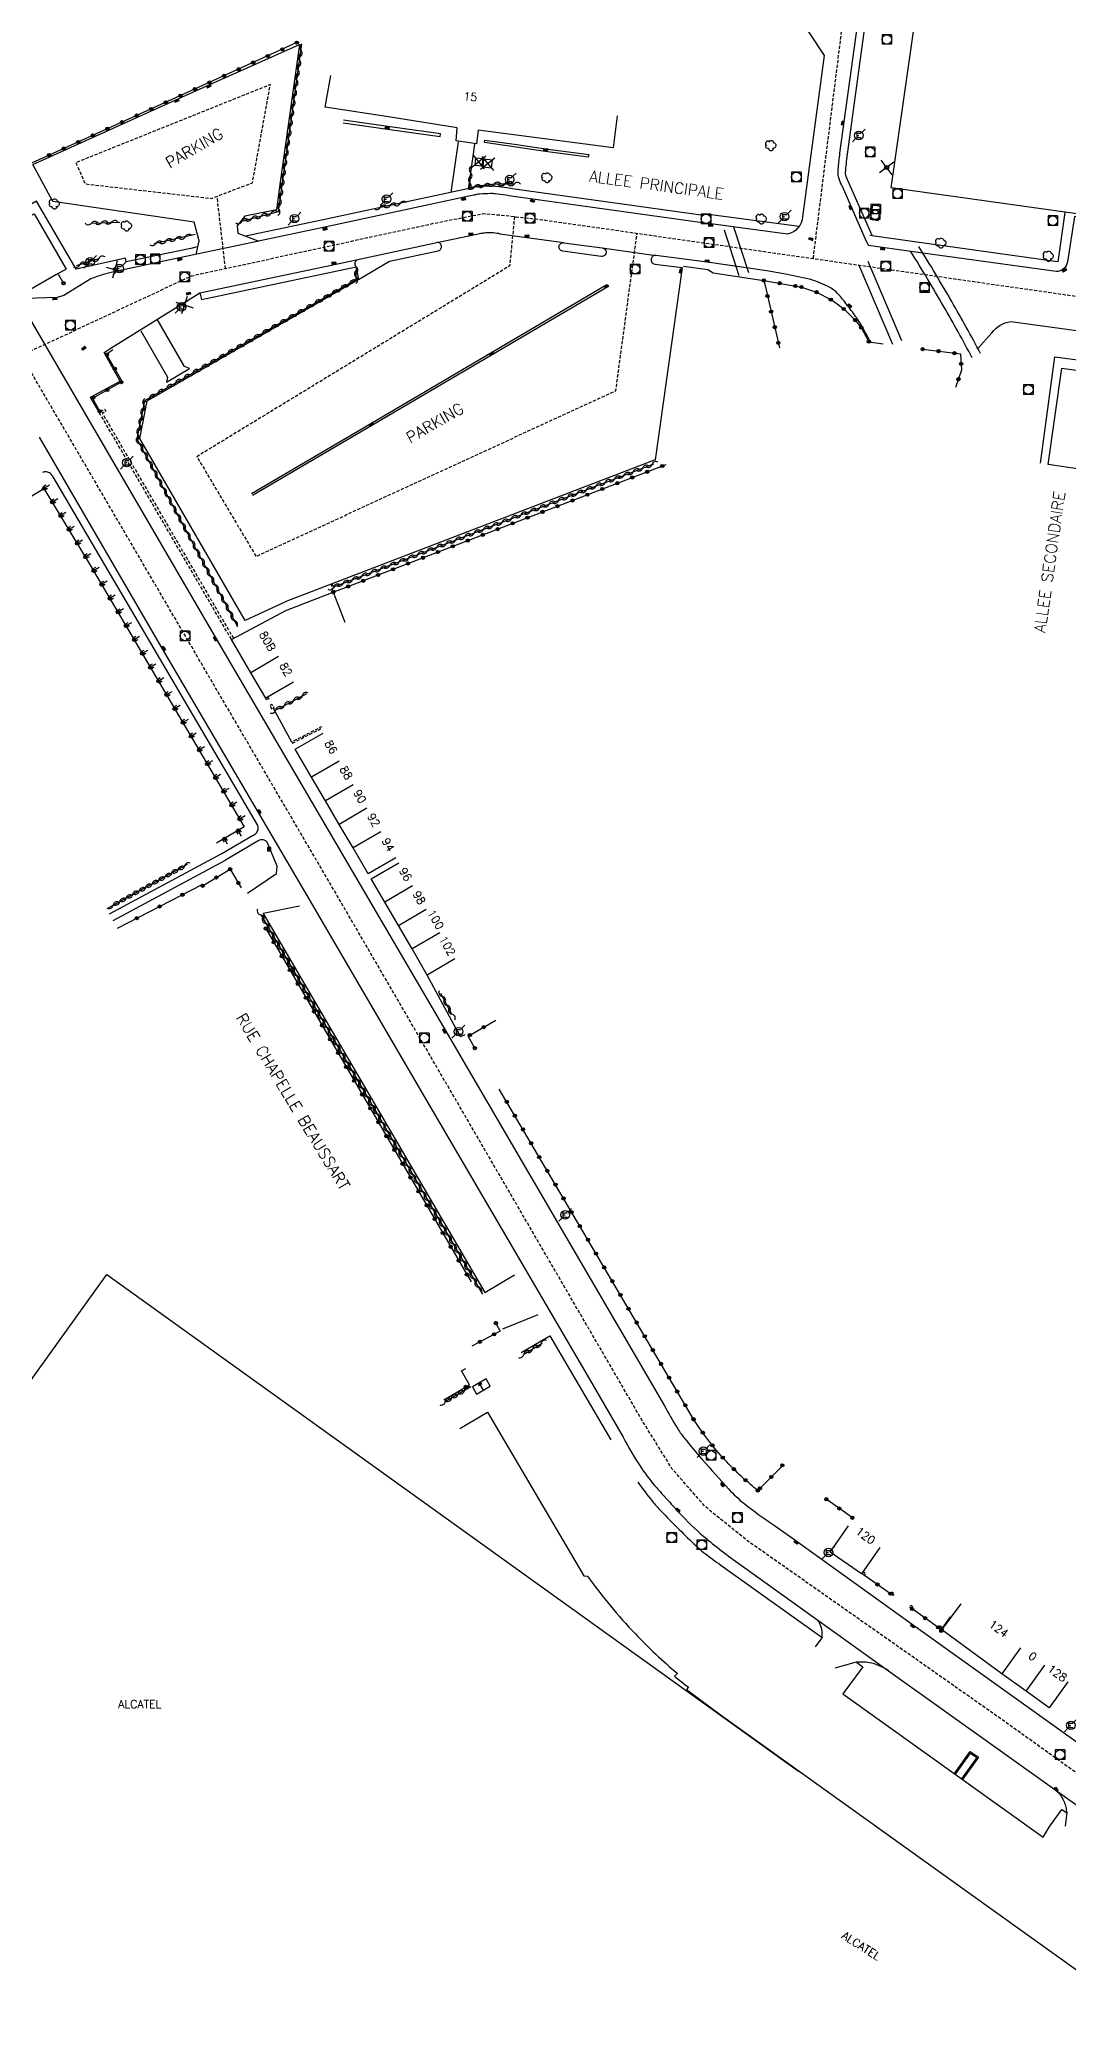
# Model space of a CAD drawing. Header units: millimetres. Extents: x 153000 to 154000, y 121000 to 121988.
# Drawn here: x 153346.4 to 153507.1, y 121241.6 to 121549 of the extents above; entities that cross this region are included whole.
import ezdxf
from ezdxf.enums import TextEntityAlignment as Align

# ---------------------------------------------------------------- set-up
doc = ezdxf.new("R2010")
doc.units = ezdxf.units.MM
doc.linetypes.add('DASHED', pattern=[0.75, 0.5, -0.25])
doc.layers.get('0').update_dxf_attribs({"linetype": 'CONTINUOUS'})
for name, color, linetype in [('W0001', 6, 'DASHED'), ('W0008', 7, 'CONTINUOUS'), ('W0017', 7, 'CONTINUOUS'), ('W0100', 7, 'CONTINUOUS'), ('W0112', 1, 'DASHED'), ('W0211', 2, 'CONTINUOUS'), ('W0300', 7, 'CONTINUOUS'), ('W0310', 3, 'CONTINUOUS'), ('W0322', 7, 'CONTINUOUS'), ('W0330', 7, 'CONTINUOUS'), ('W0400', 7, 'CONTINUOUS'), ('W0420', 7, 'CONTINUOUS'), ('W0471', 7, 'CONTINUOUS'), ('W0700', 7, 'CONTINUOUS'), ('W0984', 7, 'CONTINUOUS'), ('W0989', 7, 'CONTINUOUS'), ('W0991', 7, 'CONTINUOUS'), ('W1102', 7, 'CONTINUOUS')]:
    doc.layers.add(name, color=color, linetype=linetype)
doc.styles.get("Standard").update_dxf_attribs({"font": 'romans.shx', "width": 0.85})

# ---------------------------------------------------------------- blocks, each defined once
blk = doc.blocks.new('t322o')
at = {"color": 0, "linetype": 'Continuous'}
for radius in [0.25, 0.15]:
    blk.add_circle((0, 0), radius, dxfattribs=at)
blk = doc.blocks.new('t310o')
at = {"color": 0, "linetype": 'Continuous'}
for centre, start, end in [((-0.5, 0.38), 216.8699, 323.1304), ((0.5, -0.37), 36.8699, 143.1303)]:
    blk.add_arc(centre, 0.625, start, end, dxfattribs=at)
blk = doc.blocks.new('T471')
for p, q in [((-0.333334, 0.333334), (-0.333334, -0.333334)), ((-0.333334, 0.333334), (0.333334, 0.333334)), ((-0.333334, 0), (0, 0)), ((0.500001, 0.500001), (1.000002, 1.000002)), ((-0.500001, -0.500001), (-1.000002, -1.000002)), ((-0.333334, -0.333334), (0.333334, -0.333334))]:
    blk.add_line(p, q)
blk.add_ellipse((0, 0), major_axis=(0.471405, 0.471405), ratio=1, start_param=5.4977871438, end_param=11.780972451)
blk = doc.blocks.new('T300')
for p, q in [((-0.8, 0.51), (-0.86, 0.34)), ((-0.86, 0.34), (-0.86, 0.17)), ((-0.86, 0.17), (-0.74, 0.06)), ((-0.69, 0.63), (-0.8, 0.51)), ((-0.8, -0.06), (-0.74, 0.06)), ((-0.74, 0.06), (-0.69, 0.11)), ((-0.57, 0.69), (-0.69, 0.63)), ((-0.46, 0.69), (-0.57, 0.69)), ((-0.29, 0.63), (-0.46, 0.69)), ((-0.29, 0.63), (-0.17, 0.74)), ((-0.23, 0.57), (-0.29, 0.63)), ((-0.17, 0.74), (-0.06, 0.8)), ((-0.06, 0.8), (0.06, 0.8)), ((0.06, 0.8), (0.23, 0.74)), ((0.23, 0.74), (0.34, 0.63)), ((0.34, 0.63), (0.4, 0.51)), ((0.46, 0.46), (0.34, 0.46)), ((0.4, 0.51), (0.4, 0.46)), ((0.57, 0.4), (0.46, 0.46)), ((0.57, 0.4), (0.69, 0.29)), ((0.69, 0.29), (0.74, 0.17)), ((0.74, 0.06), (0.69, -0.17)), ((0.74, 0.17), (0.74, 0.06)), ((-0.8, -0.17), (-0.8, -0.06)), ((-0.8, -0.23), (-0.8, -0.17)), ((-0.74, -0.34), (-0.8, -0.23)), ((-0.69, -0.4), (-0.74, -0.34)), ((-0.51, -0.46), (-0.69, -0.4)), ((-0.4, -0.46), (-0.51, -0.46)), ((-0.4, -0.46), (-0.34, -0.46)), ((-0.34, -0.46), (-0.34, -0.4)), ((-0.34, -0.51), (-0.34, -0.46)), ((-0.29, -0.63), (-0.34, -0.51)), ((-0.17, -0.74), (-0.29, -0.63)), ((-0.06, -0.8), (-0.17, -0.74)), ((0.06, -0.8), (-0.06, -0.8)), ((0.17, -0.74), (0.06, -0.8)), ((0.23, -0.69), (0.17, -0.74)), ((0.29, -0.46), (0.23, -0.46)), ((0.29, -0.63), (0.23, -0.69)), ((0.46, -0.4), (0.29, -0.46)), ((0.34, -0.51), (0.29, -0.63)), ((0.34, -0.51), (0.34, -0.46)), ((0.57, -0.34), (0.46, -0.4)), ((0.63, -0.29), (0.57, -0.34)), ((0.69, -0.17), (0.63, -0.29))]:
    blk.add_line(p, q)
blk = doc.blocks.new('T420')
for p, q in [((0.75, 0.75), (-0.75, 0.75)), ((-0.75, 0.75), (-0.75, -0.75)), ((0.75, 0.75), (0.75, -0.75)), ((0.75, -0.75), (-0.75, -0.75))]:
    blk.add_line(p, q)
blk.add_ellipse((0, 0), major_axis=(-0.53, 0.53), ratio=1, start_param=3.926991, end_param=10.210176)
blk = doc.blocks.new('t330o')
at = {"color": 0, "linetype": 'Continuous'}
for p, q in [((0.25, -0.25), (-0.25, 0.25)), ((-0.25, -0.25), (0.25, 0.25)), ((-0.25, 0.25), (-0.25, -0.25)), ((0.25, 0.25), (-0.25, 0.25)), ((0.25, -0.25), (0.25, 0.25)), ((-0.25, -0.25), (0.25, -0.25)), ((-0.25, -0.25), (-0.25, -0.25))]:
    blk.add_line(p, q, dxfattribs=at)
blk = doc.blocks.new('T400')
for p, q in [((-0.15, 0.3), (0.15, 0.3)), ((-0.15, -0.25), (-0.15, 0.3)), ((-0.15, 0.15), (0.15, 0.15)), ((-0.15, 0), (0.15, 0)), ((0.15, 0.3), (0.15, -0.25)), ((-0.15, -0.15), (0.15, -0.15)), ((-0.15, -0.25), (-0.15, -0.3)), ((-0.15, -0.3), (0.15, -0.3)), ((0.15, -0.3), (0.15, -0.25))]:
    blk.add_line(p, q)
blk = doc.blocks.new('t991o')
at = {"color": 0, "linetype": 'Continuous'}
for p, q in [((-1, 1), (1, -1)), ((-1, -1), (1, 1))]:
    blk.add_line(p, q, dxfattribs=at)
blk = doc.blocks.new('t211o')
at = {"color": 0, "linetype": 'Continuous'}
for p, q in [((-0.29, 0.5), (-0.29, 0)), ((0, 1), (0, 0)), ((0.29, 0.5), (0.29, 0))]:
    blk.add_line(p, q, dxfattribs=at)

msp = doc.modelspace()

# ---------------------------------------------------------------- linework, layer by layer
at = {"layer": 'W0001', "flags": 128}
for points in [[(153467.22, 121514.75), (153473.18, 121562.53), (153480.4, 121611.91)], [(153812.9, 121164.01), (153763.7, 121174.53), (153700.06, 121187.91), (153670.99, 121194.55), (153652.34, 121199.36), (153628.05, 121207.27), (153607.13, 121215.36), (153587.25, 121225.28), (153567.5, 121236.37), (153548.93, 121249.08), (153495.98, 121286.98), (153456.96, 121314.41), (153450.35, 121319.76), (153445.21, 121325.64), (153440.72, 121332.85), (153392.46, 121415.94), (153342.32, 121501.73), (153334.81, 121513.8), (153328.32, 121524.57), (153320.88, 121532.78), (153312.24, 121539.92), (153299.86, 121547.35), (153289.5, 121551.76), (153278.56, 121554.93), (153245.38, 121560.12), (153199.29, 121566.83), (153173.86, 121570.64)], [(153375.44, 121513.18), (153374.14, 121524.48)], [(153343.56, 121499.61), (153370.12, 121512.03), (153407.94, 121520.25), (153415.69, 121521.77), (153418.47, 121521.54), (153424.92, 121520.81), (153509.39, 121508.7), (153548.34, 121503.05), (153701.63, 121481.56), (153722.9, 121478.71), (153730.2, 121476.81), (153740.67, 121475.22), (153747.34, 121473.95), (153769.25, 121471.1), (153825.38, 121463.46), (153837.44, 121464.41), (153949.5, 121448.24), (153990.95, 121441.82), (154000, 121440.72)], [(153420.56, 121521.31), (153419.81, 121513.59), (153370.98, 121483.79), (153380.21, 121468.22), (153436.39, 121494.1), (153439.71, 121518.69)]]:
    msp.add_lwpolyline(points, dxfattribs=at)
msp.add_lwpolyline([(153352.09, 121529.72), (153353.54, 121526.41), (153373.26, 121524.14), (153379.66, 121526.59), (153382.45, 121541.92)], close=True, dxfattribs=at)
at = {"layer": 'W0008', "flags": 128}
for points in [[(153404.76, 121619.29), (153427, 121616.35), (153443.95, 121614), (153474.65, 121609.81, -0.350724), (153477.11, 121605.56), (153472.67, 121573.44), (153467.27, 121574.16), (153464.35, 121553.39), (153468.94, 121546.48), (153465.54, 121521.28, -0.335826), (153463.2, 121518.55), (153451.24, 121520.18), (153449.91, 121520.33), (153420.05, 121524.49), (153419.19, 121524.63, 0.014318), (153417.53, 121524.86, 0.033342), (153416.81, 121524.89, 0.007148), (153415.15, 121524.82, 0.02452), (153414.67, 121524.77, 0.063698), (153414.46, 121524.71, -0.04888), (153414.19, 121524.63), (153390.97, 121519.66), (153380.61, 121517.46)], [(153508.5, 121521.23), (153507.98, 121521.29), (153506.89, 121514.24, -0.37671), (153505.15, 121512.7), (153482.44, 121515.85), (153475.85, 121516.77), (153475.34, 121517.87), (153471.78, 121525.99), (153471.63, 121526.29, -0.049713), (153471.16, 121527.52, -0.085737), (153471.09, 121528.29, -0.002803), (153471.21, 121529.63, -0.004164), (153471.3, 121530.54, -0.003522), (153471.34, 121530.85, -0.003201), (153471.38, 121531.19), (153474.52, 121554.19, -0.442718), (153477.87, 121556.01), (153482.95, 121555.25)], [(153370.85, 121515.39), (153371.31, 121517.5), (153370.58, 121520.41), (153348.48, 121523.63), (153345.36, 121529.42), (153372.55, 121541.7), (153386.98, 121548.2), (153383.94, 121526.33), (153383.4, 121522.33), (153378.45, 121521.37), (153377.25, 121519.83), (153377.39, 121518.69), (153380.64, 121517.44), (153368.29, 121514.85), (153358.02, 121512.67, 0.009454), (153357.17, 121512.47, 0.009454), (153356.34, 121512.24, 0.010963), (153355.38, 121511.93, 0.010963), (153354.44, 121511.57), (153350.21, 121508.97), (153349.19, 121508.68), (153344.26, 121508.48), (153343.06, 121508.43)], [(153476.09, 121501.75, 0.017338), (153474.93, 121503.99, 0.02504), (153474, 121505.46, 0.010446), (153472.63, 121507.32, 0.011154), (153471.28, 121509, 0.091768), (153469.8, 121510.22, 0.054682), (153466.85, 121511.45), (153462.89, 121512.28), (153459.99, 121512.83), (153450.63, 121514.18), (153442.64, 121515.24, 0.18405), (153442.16, 121515.1, 0.18405), (153441.9, 121514.68, 0.205069), (153442.02, 121514.15, 0.205069), (153442.48, 121513.86), (153446.76, 121513.37), (153442.52, 121483.29), (153385.02, 121461.21), (153384.13, 121460.81), (153378.52, 121458.2), (153362.05, 121486.61), (153363.2, 121492.49), (153396.19, 121511.49), (153401.05, 121514.34), (153408.66, 121515.95, 0.203742), (153409.08, 121516.24, 0.203742), (153409.17, 121516.73, 0.190932), (153408.9, 121517.13, 0.190932), (153408.43, 121517.23), (153414.71, 121518.55, -0.028337), (153415.5, 121518.73, -0.028337), (153416.31, 121518.81, -0.034586), (153417.3, 121518.79, -0.034586), (153418.29, 121518.63), (153428.26, 121517.23)], [(153434.29, 121516.4, -1.024563), (153434.1, 121515.08), (153428.09, 121515.91, -0.201527), (153427.65, 121516.17, -0.201527), (153427.52, 121516.67, -0.19876), (153427.79, 121517.1, -0.19876), (153428.28, 121517.22), (153434.27, 121516.4), (153442.64, 121515.24)], [(153342.54, 121509.32), (153374.01, 121455.35), (153408.97, 121395.53), (153443.99, 121335.49, 0.014352), (153445.95, 121332.09, 0.030501), (153447.01, 121330.57, 0.010526), (153449.87, 121327.13, 0.007541), (153454.03, 121322.48, 0.03936), (153456.39, 121320.28, 0.02152), (153461.16, 121316.83), (153463.97, 121314.82), (153482.49, 121301.5), (153509.74, 121282.01), (153527.91, 121268.95), (153549.34, 121253.7, 0.008294), (153558.23, 121247.32, 0.013175), (153564, 121243.54, 0.000241), (153572.83, 121238.09, 0.003957)], [(153492.96, 121500.75), (153495.11, 121503.16, -0.192255), (153498.05, 121504.91), (153513.27, 121502.81), (153516.43, 121502.44), (153523.26, 121501.53), (153523.42, 121502.68), (153526.4, 121502.32), (153525.73, 121497.52), (153526.24, 121496.85), (153534.54, 121495.75), (153530.19, 121464.64), (153528.57, 121464.88), (153523.63, 121465.62)], [(153346.36, 121486.82), (153365.58, 121453.79), (153388.16, 121415.25), (153407.33, 121382.34), (153431.93, 121340.3), (153437.52, 121330.61, 0.023987), (153440.4, 121325.78, 0.034718), (153442.77, 121322.69, 0.0025), (153444.3, 121320.99, 0.001924), (153446.29, 121318.8, 0.030916), (153450.13, 121315.1, 0.023116), (153455.78, 121310.74), (153467.92, 121302.05), (153478.95, 121294.13), (153505.27, 121275.3), (153513.6, 121269.36), (153538.72, 121251.26, 0.006256), (153549.84, 121243.36, 0.010214), (153556.81, 121238.75, 0.000399)]]:
    msp.add_lwpolyline(points, format="xyb", dxfattribs=at)
for points in [[(153393.8, 121535.93), (153400.73, 121534.97), (153408.97, 121533.82), (153409.03, 121534.22), (153400.79, 121535.37), (153393.86, 121536.34)], [(153355.72, 121490.72), (153354.38, 121493.07), (153359, 121495.57), (153356.5, 121500.08), (153357.7, 121500.84), (153371.46, 121509.41), (153392.49, 121513.82), (153408.43, 121517.23)], [(153379.51, 121478.06), (153398.14, 121488.99), (153435, 121510.67)], [(153379.67, 121477.79), (153398.3, 121488.72), (153435.16, 121510.4)], [(153357.34, 121412.37), (153374.88, 121421.8), (153374.88, 121421.8)], [(153357.92, 121411.31), (153375.43, 121420.78), (153375.43, 121420.78)], [(153489.25, 121278.05), (153491.73, 121281.52), (153493.01, 121280.62), (153490.52, 121277.14)], [(153489.41, 121277.94), (153491.78, 121281.25), (153492.73, 121280.58), (153490.36, 121277.26)]]:
    msp.add_lwpolyline(points, dxfattribs=at)
msp.add_lwpolyline([(153425.36, 121531.49), (153420.85, 121532.14), (153415.9, 121532.86), (153415.96, 121533.25), (153420.91, 121532.54), (153425.41, 121531.88), (153432.15, 121530.98), (153432.09, 121530.59)], close=True, dxfattribs=at)
at = {"layer": 'W0017', "flags": 128}
for points in [[(153476.42, 121518.34), (153472.84, 121526.48), (153472.68, 121526.81, -0.049713), (153472.3, 121527.83, -0.085737), (153472.26, 121528.2, -0.002803), (153472.38, 121529.53, -0.004164), (153472.47, 121530.41, -0.003522), (153472.5, 121530.71, -0.003201), (153472.54, 121531.03), (153475.94, 121555.91)], [(153450.07, 121521.49), (153420.23, 121525.65), (153419.39, 121525.79, 0.014318), (153417.66, 121526.02, 0.033342), (153416.79, 121526.06, 0.007148), (153415.09, 121525.99, 0.02452), (153414.49, 121525.93, 0.063698), (153414, 121525.79, -0.04888), (153413.94, 121525.77), (153390.72, 121520.81), (153378.58, 121518.23)], [(153374.88, 121421.8), (153379.65, 121424.62, 0.142976), (153380.22, 121424.95, 0.142976), (153380.53, 121425.53, 0.080432), (153380.55, 121425.91, 0.080432), (153380.45, 121426.27), (153348.53, 121480.64, 0.131539), (153348.11, 121481.16, 0.131539), (153347.49, 121481.4, 0.061681), (153347.17, 121481.4, 0.061681), (153346.86, 121481.32)], [(153378.88, 121415.6), (153383.39, 121418.69), (153383.49, 121419.8), (153381.96, 121423.56, 0.088292), (153381.67, 121423.8, 0.088292), (153381.32, 121423.93, 0.090012), (153380.93, 121423.92, 0.090012), (153380.57, 121423.78), (153375.43, 121420.78)], [(153439.82, 121323.58, 0.012099), (153442.13, 121320.55, 0.024681), (153443.36, 121319.15, 0.004103), (153446.3, 121316.18, 0.004679), (153448.92, 121313.62, 0.025551), (153450.08, 121312.62, 0.011634), (153452.79, 121310.61), (153468.58, 121299.32)], [(153467.57, 121297.84), (153468.6, 121299.27, 0.024435), (153468.62, 121299.67, 0.024435), (153468.61, 121300.06, 0.065635), (153468.4, 121301.1, 0.065635), (153467.92, 121302.05)], [(153478.95, 121294.13, 0.053568), (153477.52, 121294.91, 0.053568), (153475.96, 121295.37, 0.033416), (153474.95, 121295.48, 0.033416), (153473.93, 121295.46), (153470.58, 121294.53)], [(153505.27, 121275.3, -0.046051), (153505.9, 121274.52, -0.046051), (153506.37, 121273.63, -0.039488), (153506.64, 121272.81, -0.039488), (153506.78, 121271.96), (153506.52, 121269.82)]]:
    msp.add_lwpolyline(points, format="xyb", dxfattribs=at)
for points in [[(153410.69, 121525.08), (153411.82, 121532.98)], [(153413.37, 121525.54), (153414.38, 121532.61)], [(153371, 121516.57), (153370.01, 121516.32), (153359.96, 121514.25), (153359.81, 121514.82), (153352.12, 121513.09), (153345.95, 121523.72), (153341.63, 121521.21)], [(153464.99, 121519.73), (153450.1, 121521.74), (153450.05, 121521.49)], [(153506.51, 121521.92), (153505.41, 121514.25)], [(153505.37, 121514.25), (153482.66, 121517.41), (153476.07, 121518.33)], [(153371.46, 121509.4), (153371.72, 121508.32), (153395.86, 121513.43), (153396.19, 121511.49)], [(153446.98, 121513.53), (153450.74, 121513.02), (153451.58, 121512.5), (153459.5, 121511.32)], [(153362.25, 121503.45), (153366.4, 121496.2), (153366.22, 121495.45), (153369.84, 121497.59), (153369.07, 121497.86), (153364.79, 121505.25)], [(153502.67, 121482.8), (153504.92, 121499.4), (153512.08, 121498.45), (153512.73, 121498.9), (153513.27, 121502.81)], [(153385.8, 121439.21), (153382.93, 121444.45)], [(153386.99, 121413.55), (153381.31, 121412.44), (153415.92, 121353.19), (153420.58, 121355.97)], [(153412.81, 121393.46), (153412.15, 121393.16), (153406.95, 121402.81)], [(153424.2, 121349.73), (153418.7, 121347.48)], [(153421.61, 121343.82), (153426.11, 121346.43), (153435.59, 121330.22)], [(153474, 121295.39), (153474.93, 121294.72), (153471.84, 121290.5), (153503.11, 121268.14), (153504.07, 121269.7), (153506.05, 121272.47), (153506.75, 121271.99)]]:
    msp.add_lwpolyline(points, dxfattribs=at)
msp.add_lwpolyline([(153476.12, 121520.9), (153477.38, 121520.7), (153477.72, 121522.86), (153476.46, 121523.06)], close=True, dxfattribs=at)
at = {"layer": 'W0100', "flags": 128}
for points in [[(153540.36, 121517.26), (153479.39, 121525.8), (153490.86, 121606.42), (153551.47, 121597.96)], [(153436.62, 121537.02), (153435.98, 121532.06), (153414.88, 121534.78), (153414.61, 121532.69), (153411.45, 121533.13), (153411.64, 121535.19), (153400.88, 121536.87), (153391, 121538.41), (153391.91, 121543.33)], [(153508.86, 121481.86), (153503.91, 121482.56), (153506.02, 121497.64), (153532.29, 121493.98)], [(153386.04, 121448.58), (153381.72, 121446.06), (153379.4, 121450.04), (153376.37, 121455.24), (153384.87, 121459.78), (153392.27, 121462.62), (153394.06, 121457.95)], [(153402.05, 121421.12), (153397.73, 121418.6), (153395.36, 121422.67), (153393.21, 121426.34), (153391.05, 121430.02), (153388.88, 121433.73), (153386.35, 121438.1), (153390.67, 121440.61)], [(153411.27, 121405.33), (153406.95, 121402.81), (153404.58, 121406.89), (153402.45, 121410.55), (153400.31, 121414.19), (153398.18, 121417.83), (153402.49, 121420.36)], [(153477.61, 121313.37), (153474.76, 121309.26), (153469.86, 121312.66), (153472.71, 121316.77)], [(153506.96, 121292.4), (153504.03, 121288.34), (153500.44, 121290.94), (153496.66, 121293.66), (153487.28, 121300.52), (153490.33, 121304.59)]]:
    msp.add_lwpolyline(points, dxfattribs=at)
for points in [[(153414.41, 121529.3), (153414.53, 121530.5), (153415.6, 121530.39), (153415.48, 121529.19)], [(153417, 121528.94), (153417.13, 121530.12), (153415.74, 121530.27), (153415.62, 121529.08)], [(153478.36, 121528.72), (153478.44, 121529.29), (153479, 121529.21), (153478.92, 121528.64)], [(153350.56, 121513.09), (153348.97, 121512.18), (153344.64, 121509.68), (153339.64, 121518.34), (153343.97, 121520.84), (153345.57, 121521.72)], [(153358.11, 121512.73), (153358.47, 121512.93), (153358.23, 121513.36), (153357.87, 121513.16)], [(153369.1, 121507.78), (153368.73, 121507.59), (153368.95, 121507.15), (153369.33, 121507.33)]]:
    msp.add_lwpolyline(points, close=True, dxfattribs=at)
at = {"layer": 'W0100'}
for points in [[(153557.31, 121212.25), (153548.98, 121200.66), (153531.17, 121175.75), (153537.18, 121171.46), (153496.32, 121114.27), (153490.28, 121118.6), (153487.45, 121114.66), (153462.87, 121132.3), (153426.73, 121158.24), (153426.74, 121158.25), (153368.99, 121199.69), (153321.99, 121233.49), (153299.96, 121249.33), (153287, 121258.63), (153289.92, 121262.69), (153356.91, 121356.01), (153464.93, 121278.46)], [(153415.73, 121337.96), (153415.06, 121339.1), (153414.96, 121338.71), (153415.45, 121339), (153415.06, 121339.1)]]:
    msp.add_lwpolyline(points, dxfattribs=at)
msp.add_lwpolyline([(153414.66, 121337.34), (153416.79, 121338.59), (153416.13, 121339.73), (153414, 121338.47)], close=True, dxfattribs=at)
at = {"layer": 'W0100', "flags": 128}
msp.add_lwpolyline([(153412.04, 121331.96), (153416.35, 121334.5), (153431.39, 121308.94), (153431.97, 121308.91, 0.017748), (153435.55, 121304.26, 0.017748), (153439.44, 121299.88, 0.013645), (153442.64, 121296.7, 0.013645), (153446.01, 121293.71), (153445.55, 121293.26), (153447.18, 121291.97), (153447.71, 121291.57), (153447.4, 121291.17), (153452.91, 121287.11), (153491.46, 121259.47), (153557.21, 121212.35), (153561.66, 121208.97), (153569.62, 121202.93)], format="xyb", dxfattribs=at)
at = {"layer": 'W0112', "flags": 128}
msp.add_lwpolyline([(153376.37, 121455.24), (153355.72, 121490.72), (153356.59, 121491.22), (153356.77, 121490.91), (153356.21, 121490.59), (153376.68, 121455.42)], dxfattribs=at)
for points in [[(153392.23, 121463.79), (153391.93, 121463.7), (153392.27, 121462.62), (153392.58, 121462.72)], [(153381.88, 121445.8), (153381.72, 121446.06), (153382.03, 121446.25), (153382.19, 121445.98)], [(153382.73, 121444.33), (153382.38, 121444.93), (153382.68, 121445.11), (153383.04, 121444.51)], [(153385.9, 121439.04), (153386.06, 121439.12), (153390.51, 121441.4), (153390.42, 121441.58), (153385.97, 121439.3), (153385.81, 121439.22)], [(153475.2, 121309.02), (153474.79, 121309.32), (153475, 121309.61), (153475.41, 121309.31)], [(153479.69, 121305.87), (153479.28, 121306.16), (153479.48, 121306.45), (153479.89, 121306.16)], [(153482.64, 121303.78), (153482.23, 121304.06), (153482.43, 121304.35), (153482.84, 121304.08)], [(153487.14, 121300.62), (153486.73, 121300.9), (153486.94, 121301.19), (153487.34, 121300.91)]]:
    msp.add_lwpolyline(points, close=True, dxfattribs=at)
at = {"layer": 'W0211', "flags": 128}
msp.add_lwpolyline([(153347.1, 121478.81), (153354.32, 121466.84), (153378.35, 121425.94), (153374.04, 121423.4)], dxfattribs=at)
at = {"layer": 'W0310'}
msp.add_line((153413.74, 121338.5), (153409.7, 121336.14), dxfattribs=at)
at = {"layer": 'W0310', "flags": 128}
for points in [[(153378.01, 121520.57), (153383.72, 121522.11), (153387.36, 121548.24)], [(153420.51, 121526.37), (153417.47, 121526.37), (153414.91, 121526.04), (153413.54, 121525.77), (153413.78, 121528.79)], [(153402.7, 121523.34), (153399.59, 121522.76)], [(153354.52, 121520.28), (153358.95, 121520.45)], [(153370.72, 121518.49), (153364.26, 121517.05)], [(153355.68, 121514.72), (153352.14, 121513.6)], [(153395.86, 121513.43), (153395.82, 121511.43), (153362.8, 121492.54), (153361.62, 121486.59), (153377.33, 121457.24)], [(153392.35, 121463.44), (153442.3, 121482.66)], [(153383.29, 121444.22), (153383.75, 121444.47), (153388.17, 121446.81)], [(153369.47, 121420.06), (153356.9, 121413.17)], [(153380.94, 121412.22), (153415.55, 121352.97)], [(153410.78, 121396.71), (153409.07, 121399.9)], [(153422.03, 121343.57), (153424.87, 121345.28)]]:
    msp.add_lwpolyline(points, dxfattribs=at)
at = {"layer": 'W0322', "flags": 128}
for points in [[(153386.6, 121548.47), (153365.93, 121539.06), (153345.16, 121529.66), (153340.61, 121527.59)], [(153350.16, 121510.89), (153349.35, 121512.26)], [(153459.5, 121511.32), (153459.68, 121510.55), (153461.95, 121500.81)], [(153459.5, 121511.32), (153465.36, 121510.29)], [(153465.36, 121510.29), (153467.73, 121509.48), (153469.95, 121508.33), (153470.51, 121507.97), (153471.97, 121506.87), (153473.76, 121505.12), (153474.69, 121503.96)], [(153474.69, 121503.96), (153475.9, 121501.73), (153478.13, 121501.43)], [(153355.82, 121490.88), (153354.68, 121492.95), (153359.32, 121495.52), (153356.89, 121499.8), (153357.88, 121500.55)], [(153484.3, 121500.59), (153490.2, 121499.84), (153490.38, 121497.28), (153489.41, 121494.61)], [(153392.27, 121462.62), (153444.27, 121482.58)], [(153342.82, 121476.23), (153347.1, 121478.81), (153354.32, 121466.84), (153378.35, 121425.94), (153374.04, 121423.4)], [(153371.88, 121416.76), (153376.16, 121419.34), (153377.91, 121416.45)], [(153381.72, 121410.07), (153413.82, 121354.86)], [(153414.38, 121391.38), (153413.31, 121393.28), (153417.66, 121395.75)], [(153417.66, 121348.43), (153418.32, 121347.16), (153413.89, 121344.85)], [(153409.51, 121336.46), (153413.53, 121338.81), (153412.27, 121340.96), (153412.98, 121341.35)], [(153473.32, 121318.02), (153469.17, 121320.98)], [(153479.28, 121306.16), (153475.2, 121309.02)], [(153486.73, 121300.9), (153482.64, 121303.78)], [(153488.61, 121302.54), (153487.26, 121300.6)]]:
    msp.add_lwpolyline(points, dxfattribs=at)
at = {"layer": 'W0322'}
msp.add_lwpolyline([(153358.57, 121410.13), (153371.8, 121416.93)], dxfattribs=at)
at = {"layer": 'W0322', "flags": 128}
msp.add_lwpolyline([(153462.38, 121326.21), (153462.16, 121325.9), (153458.55, 121322.29, -0.016732), (153456.22, 121324.28, -0.016732), (153454.03, 121326.42, -0.024413), (153451.1, 121329.79, -0.024413), (153448.51, 121333.44), (153418.19, 121384.98)], format="xyb", dxfattribs=at)
at = {"layer": 'W0700', "flags": 128}
for points in [[(153453.3, 121519.22), (153455.62, 121512.08)], [(153454.76, 121519.7), (153457.08, 121512.56)], [(153481.04, 121501.91), (153475.8, 121514.26)], [(153479.63, 121501.31), (153474.39, 121513.66)]]:
    msp.add_lwpolyline(points, dxfattribs=at)
for points in [[(153492.03, 121499.24, 0.004156), (153489.83, 121503.29, 0.004156), (153487.57, 121507.3, 0.004496), (153485.04, 121511.6, 0.004496), (153482.44, 121515.85)], [(153493.32, 121499.93, 0.004156), (153491.11, 121504, 0.004156), (153488.83, 121508.03, 0.004496), (153486.3, 121512.35, 0.004496), (153483.68, 121516.63, 0.004496)]]:
    msp.add_lwpolyline(points, format="xyb", dxfattribs=at)
at = {"layer": 'W1102', "flags": 128}
for points in [[(153383.72, 121452.55), (153379.4, 121450.04)], [(153393.21, 121436.24), (153388.88, 121433.73)], [(153395.36, 121432.54), (153391.05, 121430.02)], [(153397.52, 121428.87), (153393.21, 121426.34)], [(153399.68, 121425.19), (153395.36, 121422.67)], [(153404.62, 121416.72), (153400.31, 121414.19)], [(153402.45, 121410.55), (153406.76, 121413.08)], [(153408.9, 121409.4), (153404.58, 121406.89)], [(153499.59, 121297.71), (153496.66, 121293.66)], [(153500.44, 121290.94), (153503.37, 121294.99)]]:
    msp.add_lwpolyline(points, dxfattribs=at)

# ---------------------------------------------------------------- block references
at = {"layer": 'W0211'}
for p, rotation in [((153347.1, 121478.81), 301.0716929208251), ((153348.39, 121476.67), 301.0716929208251), ((153349.68, 121474.53), 301.0716929208251), ((153350.97, 121472.39), 301.0716929208251), ((153352.26, 121470.25), 301.0716929208251), ((153353.56, 121468.11), 301.0716929208251), ((153354.84, 121465.96), 300.4375498420274), ((153356.1, 121463.81), 300.4375498420274), ((153357.37, 121461.65), 300.4375498420274), ((153358.64, 121459.49), 300.4375498420274), ((153359.9, 121457.34), 300.4375498420274), ((153361.17, 121455.18), 300.4375498420274), ((153362.43, 121453.03), 300.4375498420274), ((153363.7, 121450.87), 300.4375498420274), ((153364.97, 121448.72), 300.4375498420274), ((153366.23, 121446.56), 300.4375498420274), ((153367.5, 121444.41), 300.4375498420274), ((153368.77, 121442.25), 300.4375498420274), ((153370.03, 121440.1), 300.4375498420274), ((153371.3, 121437.94), 300.4375498420274), ((153372.57, 121435.78), 300.4375498420274), ((153373.83, 121433.63), 300.4375498420274), ((153375.1, 121431.47), 300.4375498420274), ((153376.37, 121429.32), 300.4375498420274), ((153377.42, 121425.39), 210.4375498420271), ((153377.63, 121427.16), 300.4375498420274), ((153375.27, 121424.12), 210.4375498420271)]:
    msp.add_blockref('t211o', p, dxfattribs=dict(at, rotation=rotation))
at = {"layer": 'W0300'}
for p in [(153460.62, 121532.37), (153425.67, 121527.35), (153348.75, 121523.26), (153360.02, 121519.81), (153459.13, 121520.91), (153487.15, 121517.15), (153503.95, 121515.09)]:
    msp.add_blockref('T300', p, dxfattribs=at)
at = {"layer": 'W0310'}
for p, rotation in [((153387.23, 121547.27), 82.06740809601816), ((153386.8, 121544.17), 82.06740809601816), ((153387.01, 121545.72), 82.06740809601816), ((153386.37, 121541.07), 82.06740809601816), ((153386.58, 121542.62), 82.06740809601816), ((153385.93, 121537.97), 82.06740809601816), ((153386.15, 121539.52), 82.06740809601816), ((153385.5, 121534.87), 82.06740809601816), ((153385.72, 121536.42), 82.06740809601816), ((153385.07, 121531.76), 82.06740809601816), ((153385.28, 121533.31), 82.06740809601816), ((153384.64, 121528.66), 82.06740809601816), ((153384.85, 121530.21), 82.06740809601816), ((153384.2, 121525.56), 82.06740809601816), ((153384.42, 121527.11), 82.06740809601816), ((153413.61, 121526.59), 85.60146456917492), ((153413.73, 121528.15), 85.60146456917492), ((153415.83, 121526.16), 187.1433610874243), ((153417.38, 121526.35), 187.1433610874243), ((153418.95, 121526.37), 180.06017135238), ((153420.51, 121526.37), 180.06017135238), ((153383.77, 121522.46), 82.06740809601816), ((153383.99, 121524.01), 82.06740809601816), ((153401.16, 121523.05), 190.6334632471924), ((153402.7, 121523.34), 190.6334632471924), ((153414.28, 121525.92), 191.1449441746698), ((153354.52, 121520.28), 2.115980524960213), ((153356.08, 121520.34), 2.115980524960213), ((153357.65, 121520.4), 2.115980524960213), ((153378.01, 121520.57), 15.07287554446456), ((153379.53, 121520.98), 15.07287554446456), ((153381.04, 121521.39), 15.07287554446456), ((153382.55, 121521.79), 15.07287554446456), ((153399.62, 121522.76), 190.6334632471924), ((153364.6, 121517.13), 192.5331329416625), ((153366.13, 121517.47), 192.5331329416625), ((153367.66, 121517.81), 192.5331329416625), ((153369.19, 121518.15), 192.5331329416625), ((153352.69, 121513.78), 197.5294747079208), ((153354.19, 121514.25), 197.5294747079208), ((153355.68, 121514.72), 197.5294747079208), ((153395.86, 121513.43), 268.9841538334812), ((153394.84, 121510.87), 209.7729087255652), ((153395.83, 121511.86), 268.9841538334812), ((153389.4, 121507.76), 209.7729087255652), ((153390.76, 121508.53), 209.7729087255652), ((153392.12, 121509.31), 209.7729087255652), ((153393.48, 121510.09), 209.7729087255652), ((153383.96, 121504.65), 209.7729087255652), ((153385.32, 121505.42), 209.7729087255652), ((153386.68, 121506.2), 209.7729087255652), ((153388.04, 121506.98), 209.7729087255652), ((153378.53, 121501.54), 209.7729087255652), ((153379.89, 121502.31), 209.7729087255652), ((153381.25, 121503.09), 209.7729087255652), ((153382.61, 121503.87), 209.7729087255652), ((153373.09, 121498.42), 209.7729087255652), ((153374.45, 121499.2), 209.7729087255652), ((153375.81, 121499.98), 209.7729087255652), ((153377.17, 121500.76), 209.7729087255652), ((153367.65, 121495.31), 209.7729087255652), ((153369.01, 121496.09), 209.7729087255652), ((153370.37, 121496.87), 209.7729087255652), ((153371.73, 121497.65), 209.7729087255652), ((153362.67, 121491.88), 258.7633926929007), ((153363.58, 121492.98), 209.7729087255652), ((153364.93, 121493.76), 209.7729087255652), ((153366.29, 121494.54), 209.7729087255652), ((153362.06, 121488.81), 258.7633926929007), ((153362.36, 121490.34), 258.7633926929007), ((153361.75, 121487.27), 258.7633926929007), ((153362.03, 121485.82), 298.1560592945781), ((153362.77, 121484.44), 298.1560592945781), ((153363.51, 121483.06), 298.1560592945781), ((153364.24, 121481.68), 298.1560592945781), ((153364.98, 121480.3), 298.1560592945781), ((153434.73, 121479.75), 21.05025768210287), ((153436.19, 121480.31), 21.05025768210287), ((153437.65, 121480.87), 21.05025768210287), ((153439.11, 121481.44), 21.05025768210287), ((153440.58, 121482), 21.05025768210287), ((153442.04, 121482.56), 21.05025768210287), ((153365.72, 121478.92), 298.1560592945781), ((153366.46, 121477.54), 298.1560592945781), ((153427.42, 121476.94), 21.05025768210287), ((153428.88, 121477.5), 21.05025768210287), ((153430.34, 121478.06), 21.05025768210287), ((153431.81, 121478.62), 21.05025768210287), ((153433.27, 121479.19), 21.05025768210287), ((153367.2, 121476.16), 298.1560592945781), ((153367.94, 121474.78), 298.1560592945781), ((153368.68, 121473.4), 298.1560592945781), ((153420.11, 121474.13), 21.05025768210287), ((153421.58, 121474.69), 21.05025768210287), ((153423.04, 121475.25), 21.05025768210287), ((153424.5, 121475.81), 21.05025768210287), ((153425.96, 121476.38), 21.05025768210287), ((153369.42, 121472.01), 298.1560592945781), ((153370.16, 121470.63), 298.1560592945781), ((153411.35, 121470.75), 21.05025768210287), ((153412.81, 121471.31), 21.05025768210287), ((153414.27, 121471.88), 21.05025768210287), ((153415.73, 121472.44), 21.05025768210287), ((153417.19, 121473), 21.05025768210287), ((153418.65, 121473.56), 21.05025768210287), ((153370.9, 121469.25), 298.1560592945781), ((153371.63, 121467.87), 298.1560592945781), ((153404.04, 121467.94), 21.05025768210287), ((153405.5, 121468.5), 21.05025768210287), ((153406.96, 121469.06), 21.05025768210287), ((153408.42, 121469.63), 21.05025768210287), ((153409.88, 121470.19), 21.05025768210287), ((153372.37, 121466.49), 298.1560592945781), ((153373.11, 121465.11), 298.1560592945781), ((153395.27, 121464.56), 21.05025768210287), ((153396.73, 121465.13), 21.05025768210287), ((153398.19, 121465.69), 21.05025768210287), ((153399.65, 121466.25), 21.05025768210287), ((153401.11, 121466.81), 21.05025768210287), ((153402.58, 121467.38), 21.05025768210287), ((153373.85, 121463.73), 298.1560592945781), ((153374.59, 121462.35), 298.1560592945781), ((153375.33, 121460.97), 298.1560592945781), ((153392.35, 121463.44), 21.05025768210287), ((153393.81, 121464), 21.05025768210287), ((153376.07, 121459.59), 298.1560592945781), ((153376.81, 121458.21), 298.1560592945781), ((153387.44, 121446.42), 27.9691323745089), ((153383.29, 121444.22), 27.96913237450896), ((153384.67, 121444.96), 27.9691323745089), ((153386.06, 121445.69), 27.9691323745089), ((153366.02, 121418.17), 208.7464220200527), ((153367.03, 121418.72), 208.7464220200527), ((153368.04, 121419.28), 208.7464220200527), ((153369.05, 121419.83), 208.7464220200527), ((153360.95, 121415.39), 208.7464220200527), ((153361.97, 121415.94), 208.7464220200527), ((153362.98, 121416.5), 208.7464220200527), ((153363.99, 121417.05), 208.7464220200527), ((153365, 121417.61), 208.7464220200527), ((153357.91, 121413.72), 208.7464220200527), ((153358.93, 121414.28), 208.7464220200527), ((153359.94, 121414.83), 208.7464220200527), ((153380.94, 121412.22), 300.2876359013895), ((153381.73, 121410.87), 300.2876359013895), ((153382.52, 121409.52), 300.2876359013895), ((153383.31, 121408.16), 300.2876359013895), ((153384.1, 121406.81), 300.2876359013895), ((153384.89, 121405.46), 300.2876359013895), ((153385.68, 121404.11), 300.2876359013895), ((153386.47, 121402.75), 300.2876359013895), ((153387.26, 121401.4), 300.2876359013895), ((153388.05, 121400.05), 300.2876359013895), ((153409.3, 121399.47), 118.2872221827836), ((153388.84, 121398.7), 300.2876359013895), ((153389.63, 121397.35), 300.2876359013895), ((153410.04, 121398.09), 118.2872221827836), ((153410.78, 121396.71), 118.2872221827836), ((153390.42, 121395.99), 300.2876359013895), ((153391.21, 121394.64), 300.2876359013895), ((153392, 121393.29), 300.2876359013895), ((153392.79, 121391.94), 300.2876359013895), ((153393.58, 121390.58), 300.2876359013895), ((153394.37, 121389.23), 300.2876359013895), ((153395.16, 121387.88), 300.2876359013895), ((153395.95, 121386.53), 300.2876359013895), ((153396.74, 121385.17), 300.2876359013895), ((153397.53, 121383.82), 300.2876359013895), ((153398.32, 121382.47), 300.2876359013895), ((153399.11, 121381.12), 300.2876359013895), ((153399.9, 121379.77), 300.2876359013895), ((153400.69, 121378.41), 300.2876359013895), ((153401.48, 121377.06), 300.2876359013895), ((153402.27, 121375.71), 300.2876359013895), ((153403.06, 121374.36), 300.2876359013895), ((153403.84, 121373), 300.2876359013895), ((153404.63, 121371.65), 300.2876359013895), ((153405.42, 121370.3), 300.2876359013895), ((153406.21, 121368.95), 300.2876359013895), ((153407, 121367.6), 300.2876359013895), ((153407.79, 121366.24), 300.2876359013895), ((153408.58, 121364.89), 300.2876359013895), ((153409.37, 121363.54), 300.2876359013895), ((153410.16, 121362.19), 300.2876359013895), ((153410.95, 121360.83), 300.2876359013895), ((153411.74, 121359.48), 300.2876359013895), ((153412.53, 121358.13), 300.2876359013895), ((153413.32, 121356.78), 300.2876359013895), ((153414.11, 121355.43), 300.2876359013895), ((153414.9, 121354.07), 300.2876359013895), ((153423.38, 121344.38), 31.12236511079485), ((153424.72, 121345.19), 31.12236511079485), ((153422.03, 121343.57), 31.12236511079485), ((153409.75, 121336.17), 210.33699126414), ((153410.75, 121336.75), 210.33699126414), ((153411.75, 121337.34), 210.33699126414), ((153412.74, 121337.92), 210.33699126414)]:
    msp.add_blockref('t310o', p, dxfattribs=dict(at, rotation=rotation))
at = {"layer": 'W0322'}
for p, rotation in [((153386.6, 121548.47), 204.4775722490357), ((153379.78, 121545.36), 204.4775722490357), ((153382.05, 121546.39), 204.4775722490357), ((153384.33, 121547.43), 204.4775722490357), ((153372.95, 121542.25), 204.4775722490357), ((153375.23, 121543.29), 204.4775722490357), ((153377.5, 121544.32), 204.4775722490357), ((153366.12, 121539.14), 204.4775722490357), ((153368.4, 121540.18), 204.4775722490357), ((153370.67, 121541.22), 204.4775722490357), ((153359.29, 121536.05), 204.3531909994651), ((153361.57, 121537.08), 204.3531909994651), ((153363.85, 121538.11), 204.3531909994651), ((153352.46, 121532.96), 204.3531909994651), ((153354.74, 121533.99), 204.3531909994651), ((153357.01, 121535.02), 204.3531909994651), ((153347.9, 121530.9), 204.3531909994651), ((153350.18, 121531.93), 204.3531909994651), ((153350.16, 121510.89), 120.685091187845), ((153459.5, 121511.32), 350.0121596114105), ((153461.96, 121510.89), 350.0121596114105), ((153460.06, 121508.89), 283.1270101268868), ((153464.42, 121510.45), 350.0121596114105), ((153465.36, 121510.29), 345.3897834273271), ((153467.73, 121509.48), 336.8894255060499), ((153469.95, 121508.33), 328.3890675847725), ((153460.63, 121506.45), 283.1270101268868), ((153471.97, 121506.87), 319.8887096634967), ((153473.76, 121505.12), 311.3883517422162), ((153461.2, 121504.02), 283.1270101268868), ((153461.77, 121501.58), 283.1270101268868), ((153474.69, 121503.96), 298.4333268698169), ((153475.88, 121501.76), 298.4333268698169), ((153356.94, 121499.72), 119.5635764490253), ((153484.3, 121500.59), 352.7485808636717), ((153486.78, 121500.28), 352.7485808636717), ((153489.26, 121499.96), 352.7485808636717), ((153358.17, 121497.54), 119.5635764490253), ((153359.17, 121495.43), 28.95158787216748), ((153489.88, 121495.89), 249.9389850982607), ((153490.31, 121498.3), 274.0586546417521), ((153354.8, 121493.01), 28.95158787216748), ((153356.98, 121494.22), 28.95158787216748), ((153355.82, 121490.88), 118.7590578870793), ((153438.95, 121480.54), 20.99591916736252), ((153441.29, 121481.43), 20.99591916736252), ((153443.62, 121482.33), 20.99591916736252), ((153347.1, 121478.81), 31.07169292082508), ((153429.62, 121476.95), 20.99591916736252), ((153431.95, 121477.85), 20.99591916736252), ((153434.28, 121478.74), 20.99591916736252), ((153436.62, 121479.64), 20.99591916736252), ((153348.39, 121476.67), 301.0716929208251), ((153349.68, 121474.53), 301.0716929208251), ((153422.61, 121474.27), 20.99591916736252), ((153424.95, 121475.16), 20.99591916736252), ((153427.28, 121476.06), 20.99591916736252), ((153350.97, 121472.39), 301.0716929208251), ((153415.61, 121471.58), 20.99591916736252), ((153417.95, 121472.47), 20.99591916736252), ((153420.28, 121473.37), 20.99591916736252), ((153352.26, 121470.25), 301.0716929208251), ((153353.56, 121468.11), 301.0716929208251), ((153406.28, 121468), 20.99591916736252), ((153408.61, 121468.89), 20.99591916736252), ((153410.94, 121469.79), 20.99591916736252), ((153413.28, 121470.68), 20.99591916736252), ((153354.84, 121465.96), 300.4375498420274), ((153399.27, 121465.31), 20.99591916736252), ((153401.61, 121466.2), 20.99591916736252), ((153403.94, 121467.1), 20.99591916736252), ((153356.1, 121463.81), 300.4375498420274), ((153357.37, 121461.65), 300.4375498420274), ((153392.27, 121462.62), 20.99591916736252), ((153394.6, 121463.52), 20.99591916736252), ((153396.94, 121464.41), 20.99591916736252), ((153358.64, 121459.49), 300.4375498420274), ((153359.9, 121457.34), 300.4375498420274), ((153361.17, 121455.18), 300.4375498420274), ((153362.43, 121453.03), 300.4375498420274), ((153363.7, 121450.87), 300.4375498420274), ((153364.97, 121448.72), 300.4375498420274), ((153366.23, 121446.56), 300.4375498420274), ((153367.5, 121444.41), 300.4375498420274), ((153368.77, 121442.25), 300.4375498420274), ((153370.03, 121440.1), 300.4375498420274), ((153371.3, 121437.94), 300.4375498420274), ((153372.57, 121435.78), 300.4375498420274), ((153373.83, 121433.63), 300.4375498420274), ((153375.1, 121431.47), 300.4375498420274), ((153376.37, 121429.32), 300.4375498420274), ((153377.42, 121425.39), 210.4375498420271), ((153377.63, 121427.16), 300.4375498420274), ((153375.27, 121424.12), 210.4375498420271), ((153376.16, 121419.34), 31.09676546680398), ((153371.88, 121416.76), 31.09676546680398), ((153374.02, 121418.05), 31.09676546680398), ((153377.45, 121417.2), 301.0967654668038), ((153365.16, 121413.52), 27.19774228226206), ((153368.72, 121415.35), 27.19774228226206), ((153361.6, 121411.7), 27.19774228226206), ((153381.72, 121410.07), 300.1688230864663), ((153382.97, 121407.91), 300.1688230864663), ((153384.23, 121405.75), 300.1688230864663), ((153385.49, 121403.59), 300.1688230864663), ((153386.74, 121401.43), 300.1688230864663), ((153388, 121399.27), 300.1688230864663), ((153389.26, 121397.11), 300.1688230864663), ((153390.51, 121394.94), 300.1688230864663), ((153415.76, 121394.67), 29.53582387935119), ((153391.77, 121392.78), 300.1688230864663), ((153413.58, 121393.44), 29.53582387935119), ((153414.38, 121391.38), 119.5358238793511), ((153393.03, 121390.62), 300.1688230864663), ((153394.28, 121388.46), 300.1688230864663), ((153395.54, 121386.3), 300.1688230864663), ((153396.79, 121384.14), 300.1688230864663), ((153398.05, 121381.98), 300.1688230864663), ((153419.36, 121383), 120.4667806759153), ((153399.31, 121379.82), 300.1688230864663), ((153420.63, 121380.84), 120.4667806759153), ((153421.9, 121378.69), 120.4667806759153), ((153400.56, 121377.65), 300.1688230864663), ((153401.82, 121375.49), 300.1688230864663), ((153423.16, 121376.53), 120.4667806759153), ((153403.08, 121373.33), 300.1688230864663), ((153424.43, 121374.38), 120.4667806759153), ((153404.33, 121371.17), 300.1688230864663), ((153425.7, 121372.22), 120.4667806759153), ((153426.97, 121370.07), 120.4667806759153), ((153405.59, 121369.01), 300.1688230864663), ((153406.85, 121366.85), 300.1688230864663), ((153428.23, 121367.91), 120.4667806759153), ((153408.1, 121364.69), 300.1688230864663), ((153429.5, 121365.76), 120.4667806759153), ((153430.77, 121363.6), 120.4667806759153), ((153409.36, 121362.52), 300.1688230864663), ((153410.61, 121360.36), 300.1688230864663), ((153432.04, 121361.45), 120.4667806759153), ((153411.87, 121358.2), 300.1688230864663), ((153433.3, 121359.29), 120.4667806759153), ((153434.57, 121357.14), 120.4667806759153), ((153413.13, 121356.04), 300.1688230864663), ((153435.84, 121354.99), 120.4667806759153), ((153437.11, 121352.83), 120.4667806759153), ((153417.66, 121348.43), 297.5647734853584), ((153438.37, 121350.68), 120.4667806759153), ((153439.64, 121348.52), 120.4667806759153), ((153415.16, 121345.51), 207.5647734853583), ((153417.37, 121346.67), 207.5647734853583), ((153440.91, 121346.37), 120.4667806759153), ((153442.18, 121344.21), 120.4667806759153), ((153443.44, 121342.06), 120.4667806759153), ((153444.71, 121339.9), 120.4667806759153), ((153412.96, 121338.48), 30.33699126428664), ((153445.98, 121337.75), 120.4667806759153), ((153447.25, 121335.59), 120.4667806759153), ((153448.51, 121333.44), 120.4667806759153), ((153448.55, 121333.38), 122.6445684345784), ((153449.96, 121331.31), 125.7732916527737), ((153451.47, 121329.33), 128.9020148709764), ((153453.09, 121327.42), 132.0307380891716), ((153454.82, 121325.61), 135.1594613073642), ((153456.64, 121323.9), 138.2881845255725), ((153460.66, 121324.4), 225.0287706450195), ((153462.38, 121326.21), 233.5485982529509), ((153458.55, 121322.29), 141.4169077437622), ((153458.89, 121322.63), 225.0287706450195), ((153469.25, 121320.92), 144.4946453751242), ((153471.29, 121319.47), 144.4946453751242), ((153473.32, 121318.02), 144.4946453751242), ((153477.23, 121307.6), 144.9328796506965), ((153479.28, 121306.16), 144.9328796506965), ((153482.64, 121303.78), 144.8618668171322), ((153484.69, 121302.34), 144.8618668171322), ((153486.73, 121300.9), 144.8618668171322), ((153487.26, 121300.6), 235.0888991980878)]:
    msp.add_blockref('t322o', p, dxfattribs=dict(at, rotation=rotation))
at = {"layer": 'W0330'}
for p in [(153382.25, 121422.47), (153487.19, 121300.47)]:
    msp.add_blockref('t330o', p, dxfattribs=at)
at = {"layer": 'W0400'}
for p, rotation in [((153372.83, 121541.67), 294.4984983894074), ((153367.83, 121539.39), 292.527526721189), ((153471.83, 121535.89), 172.1026881991795), ((153400.72, 121535.16), 74.82746587594738), ((153425.41, 121531.75), 272.8985867932461), ((153412.63, 121524.02), 104.2878936930197), ((153423.37, 121523.74), 246.9065148798179), ((153473.05, 121522.71), 203.2759231004572), ((153391.01, 121519.37), 108.3294966709596), ((153413.74, 121518.58), 275.2536806617756), ((153422.54, 121518.28), 81.15537706517141), ((153451.17, 121519.92), 267.97715718286), ((153466.87, 121517.8), 72.30336885268876), ((153368.28, 121514.61), 284.3849546941174), ((153392.35, 121514.06), 277.6298751209965), ((153450.67, 121514.35), 83.55702016122429), ((153478.03, 121516.27), 261.3985141932646), ((153446.53, 121512.78), 173.198012905644), ((153506.43, 121512.91), 300.3963958000598), ((153348.79, 121508.48), 273.472577206379), ((153369.65, 121509.26), 282.1839058127488), ((153434.91, 121510.4), 296.8165647886789), ((153484.6, 121509.58), 269.3292243341969), ((153472.91, 121507.36), 49.75927727247802), ((153353.34, 121500.72), 125.917693024015), ((153417.01, 121499.87), 122.9405264196072), ((153398.21, 121488.86), 120.372138180982), ((153365.78, 121453.8), 212.0003722497625), ((153373.83, 121455.35), 30.77105518917825), ((153380.69, 121428.33), 27.24639829148387), ((153409.65, 121394.07), 22.68989322429665), ((153453.06, 121323.18), 211.4764945981572), ((153446.11, 121319.2), 53.54145798124141), ((153464.52, 121314.2), 231.7988574674291), ((153482.73, 121301.14), 234.2822051591582), ((153505.13, 121275.6), 47.00825762978483)]:
    msp.add_blockref('T400', p, dxfattribs=dict(at, rotation=rotation))
at = {"layer": 'W0420'}
for p in [(153478.7, 121548.96), (153476.1, 121531.37), (153464.57, 121527.48), (153480.37, 121524.87), (153413.19, 121521.34), (153423, 121521.02), (153450.47, 121520.94), (153475.16, 121521.82), (153476.88, 121521.58), (153476.97, 121522.46), (153504.62, 121520.67), (153391.62, 121516.65), (153450.92, 121517.22), (153362.16, 121514.56), (153364.47, 121514.68), (153478.51, 121513.53), (153369.09, 121511.85), (153439.4, 121513.08), (153484.58, 121510.21), (153351.23, 121504.33), (153500.79, 121494.28), (153369.11, 121455.79), (153406.51, 121392.96), (153451.26, 121327.76), (153455.34, 121318.05), (153445.1, 121314.93), (153449.81, 121313.79), (153505.74, 121281)]:
    msp.add_blockref('T420', p, dxfattribs=at)
at = {"layer": 'W0471'}
for p in [(153474.33, 121533.98), (153419.81, 121527.09), (153400.57, 121524.01), (153386.22, 121520.98), (153462.74, 121521.29), (153354.33, 121514.24), (153358.87, 121513.17), (153368.57, 121507.2), (153360.04, 121482.86), (153411.81, 121393.97), (153428.47, 121365.34), (153450.07, 121328.42), (153469.58, 121312.6), (153507.42, 121285.59)]:
    msp.add_blockref('T471', p, dxfattribs=at)
at = {"layer": 'W0991', "extrusion": (0, 0, -1)}
for p, rotation in [((-153415, 121529.84), 5.719680302422617), ((-153478.68, 121528.96), 8.453387777176493)]:
    msp.add_blockref('t991o', p, dxfattribs=dict(at, rotation=rotation))
at = {"layer": 'W0991'}
for p, rotation in [((153416.38, 121529.6), 353.8918655317942), ((153358.17, 121513.04), 299.478140411284), ((153369.03, 121507.47), 296.8575234077205)]:
    msp.add_blockref('t991o', p, dxfattribs=dict(at, rotation=rotation))

# ---------------------------------------------------------------- texts
at = {"layer": 'W0984'}
msp.add_text('ALCATEL', height=1.25, dxfattribs=at).set_placement((153362.07, 121288.91), align=Align.MIDDLE)
msp.add_text('ALCATEL', height=1.25, rotation=327.5522, dxfattribs=at).set_placement((153474.71, 121251.14), align=Align.MIDDLE)
at = {"layer": 'W0989'}
for s, rotation, p in [('PARKING', 30.2301, (153370.58, 121532.01)), ('ALLEE PRINCIPALE', 352.2822, (153442.74, 121526.23)), ('PARKING', 30.2301, (153408.14, 121489.07)), ('ALLEE SECONDAIRE', 81.8697, (153504.11, 121467.33)), ('RUE CHAPELLE BEAUSSART', 301.1724, (153385.99, 121383.03))]:
    msp.add_text(s, height=1.75, rotation=rotation, dxfattribs=at).set_placement(p, align=Align.MIDDLE)
at = {"layer": 'W0991'}
for s, rotation, p in [('15', 354.1886, (153413.69, 121540.03)), ('80B', 300.1736, (153382.01, 121454.97)), ('82', 300.1736, (153384.88, 121450.57)), ('86', 300.1736, (153391.94, 121438.42)), ('88', 300.1736, (153394.29, 121434.39)), ('90', 300.1736, (153396.43, 121430.72)), ('92', 300.1736, (153398.6, 121427.03)), ('94', 300.1736, (153400.86, 121423.16)), ('96', 300.1736, (153403.56, 121418.54)), ('98', 300.1736, (153405.69, 121414.9)), ('100', 300.1736, (153408.27, 121411.48)), ('102', 300.1736, (153410.09, 121407.36)), ('120', 323.8428, (153475.39, 121315.22)), ('124', 323.8428, (153496.16, 121300.7)), ('0', 323.8428, (153501.47, 121296.36)), ('128', 323.8428, (153505.32, 121293.74))]:
    msp.add_text(s, height=1.25, rotation=rotation, dxfattribs=at).set_placement(p, align=Align.MIDDLE)

doc.saveas('drawing.dxf')
